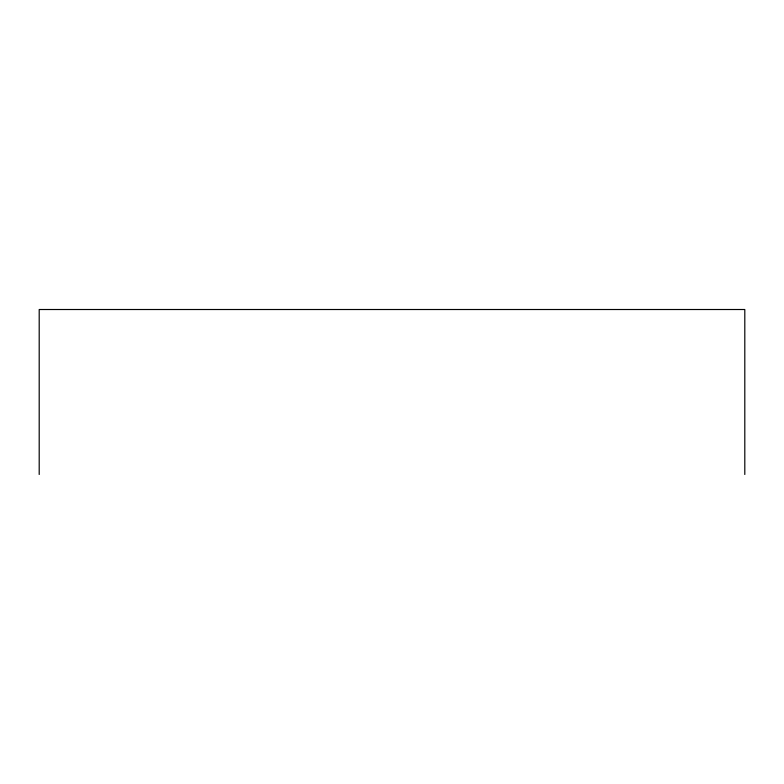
<?xml version="1.0" encoding="UTF-8"?>
<svg xmlns="http://www.w3.org/2000/svg" width="784" height="784" viewBox="0 0 784 784"><rect width="100%" height="100%" fill="white"/><g stroke="black" fill="none" stroke-linecap="round" stroke-linejoin="round"><path stroke-width="1.18" d="M744.8 474.487L744.8 309.513L39.2 309.513L39.2 474.487"/></g></svg>
